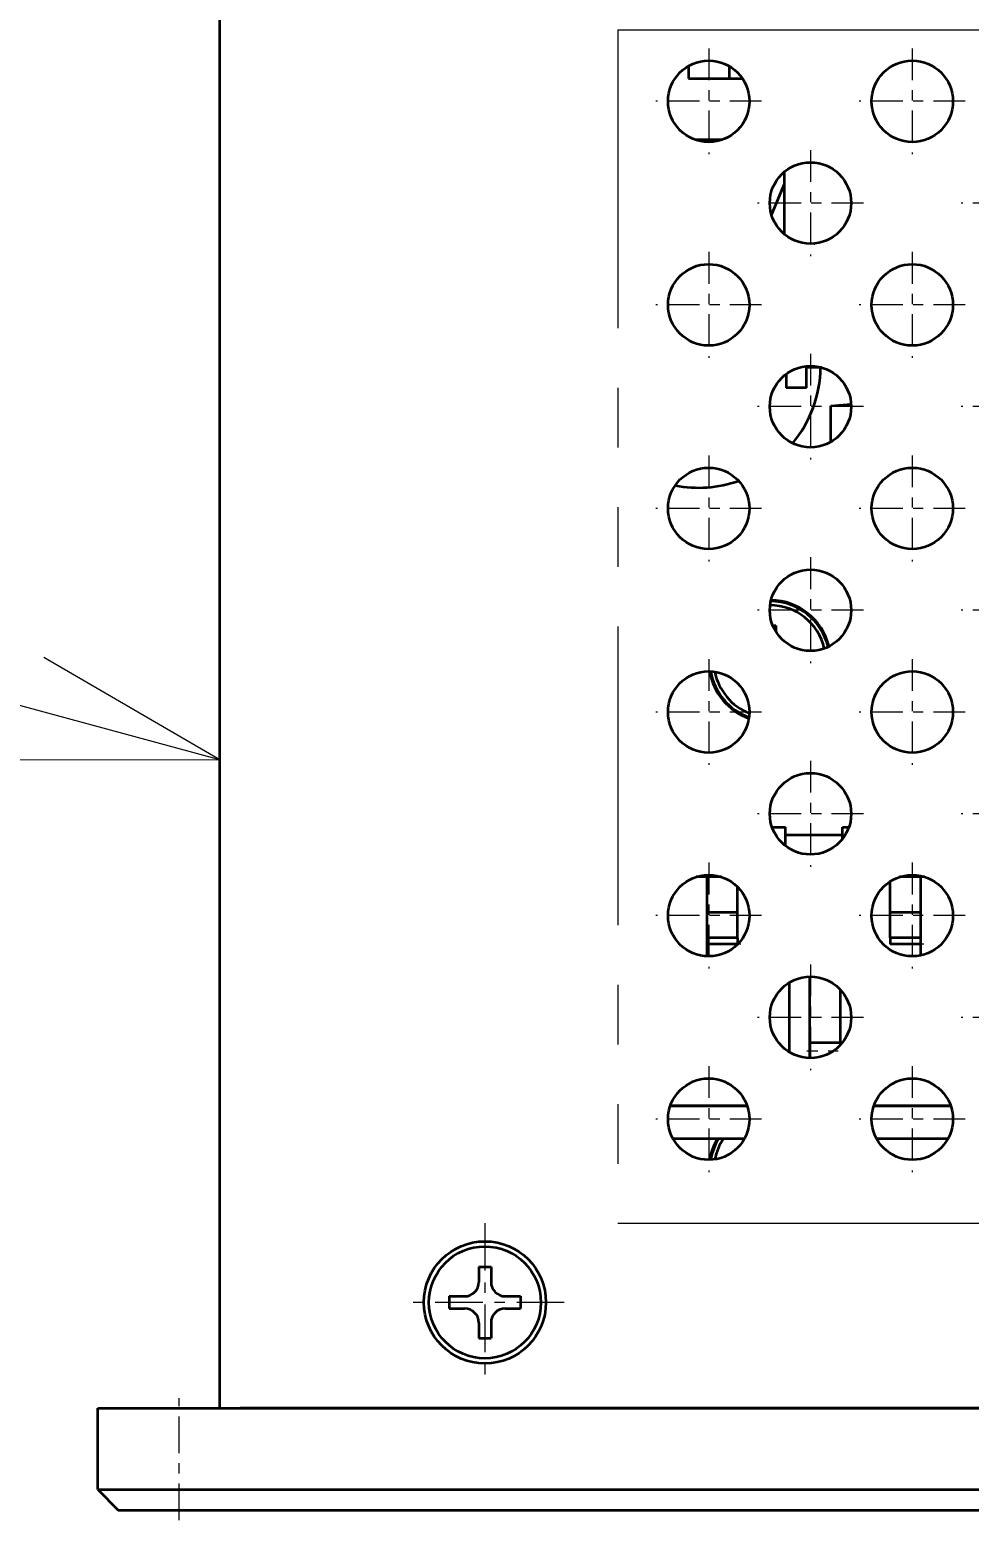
# Model space of a CAD drawing. Extents: x 23 to 417, y 3 to 294.
# Drawn here: x 51.52 to 60.75, y 145.7 to 160.34 of the extents above; entities that cross this region are included whole.
import ezdxf
from ezdxf.enums import TextEntityAlignment as Align

# ---------------------------------------------------------------- set-up
doc = ezdxf.new("R2010")
doc.units = 0
doc.linetypes.add('DASHDOT', pattern=[18.5, 12, -3, 0.5, -3])
doc.linetypes.add('PHANTOM', pattern=[20, 10, -2, 2, -2, 2, -2])
doc.layers.get('0').update_dxf_attribs({"lineweight": 13})
doc.styles.get("Standard").update_dxf_attribs({"font": 'isocp.shx'})

# ---------------------------------------------------------------- blocks, each defined once
blk = doc.blocks.new('BLOCK4285')
at = {"color": 7, "linetype": 'DASHDOT', "lineweight": 13, "ltscale": 0.13}
for p, q in [((-65, 7.3), (-65, 2.1)), ((-62.4, 4.7), (-67.6, 4.7))]:
    blk.add_line(p, q, dxfattribs=at)
blk = doc.blocks.new('BLOCK4287')
at = {"color": 7, "linetype": 'DASHDOT', "lineweight": 13, "ltscale": 0.13}
for p, q in [((-60, 2.3), (-60, -2.9)), ((-57.4, -0.3), (-62.6, -0.3))]:
    blk.add_line(p, q, dxfattribs=at)
blk = doc.blocks.new('BLOCK4289')
at = {"color": 7, "linetype": 'DASHDOT', "lineweight": 13, "ltscale": 0.13}
for p, q in [((-60, 12.3), (-60, 7.1)), ((-57.4, 9.7), (-62.6, 9.7))]:
    blk.add_line(p, q, dxfattribs=at)
blk = doc.blocks.new('BLOCK4291')
at = {"color": 7, "linetype": 'DASHDOT', "lineweight": 13, "ltscale": 0.13}
for p, q in [((-55, 7.3), (-55, 2.1)), ((-52.4, 4.7), (-57.6, 4.7))]:
    blk.add_line(p, q, dxfattribs=at)
blk = doc.blocks.new('BLOCK4293')
at = {"color": 7, "linetype": 'DASHDOT', "lineweight": 13, "ltscale": 0.13}
for p, q in [((-50, 2.3), (-50, -2.9)), ((-47.4, -0.3), (-52.6, -0.3))]:
    blk.add_line(p, q, dxfattribs=at)
blk = doc.blocks.new('BLOCK4295')
at = {"color": 7, "linetype": 'DASHDOT', "lineweight": 13, "ltscale": 0.13}
for p, q in [((-55, 17.3), (-55, 12.1)), ((-52.4, 14.7), (-57.6, 14.7))]:
    blk.add_line(p, q, dxfattribs=at)
blk = doc.blocks.new('BLOCK4297')
at = {"color": 7, "linetype": 'DASHDOT', "lineweight": 13, "ltscale": 0.13}
for p, q in [((-50, 12.3), (-50, 7.1)), ((-47.4, 9.7), (-52.6, 9.7))]:
    blk.add_line(p, q, dxfattribs=at)
blk = doc.blocks.new('BLOCK4337')
at = {"color": 7, "linetype": 'DASHDOT', "lineweight": 13, "ltscale": 0.13}
for p, q in [((-65, 17.3), (-65, 12.1)), ((-62.4, 14.7), (-67.6, 14.7))]:
    blk.add_line(p, q, dxfattribs=at)
blk = doc.blocks.new('BLOCK4340')
at = {"color": 7, "linetype": 'DASHDOT', "lineweight": 13, "ltscale": 0.195}
for p, q in [((-76, -20.402), (-76, -28.202)), ((-72.1, -24.302), (-79.9, -24.302))]:
    blk.add_line(p, q, dxfattribs=at)
blk = doc.blocks.new('BLOCK4342')
at = {"color": 7, "linetype": 'DASHDOT', "lineweight": 13, "ltscale": 0.13}
for p, q in [((-65, -12.7), (-65, -17.9)), ((-62.4, -15.3), (-67.6, -15.3))]:
    blk.add_line(p, q, dxfattribs=at)
blk = doc.blocks.new('BLOCK4343')
at = {"color": 7, "linetype": 'DASHDOT', "lineweight": 13, "ltscale": 0.13}
for p, q in [((-60, -7.7), (-60, -12.9)), ((-57.4, -10.3), (-62.6, -10.3))]:
    blk.add_line(p, q, dxfattribs=at)
blk = doc.blocks.new('BLOCK4344')
at = {"color": 7, "linetype": 'DASHDOT', "lineweight": 13, "ltscale": 0.13}
for p, q in [((-55, -12.7), (-55, -17.9)), ((-52.4, -15.3), (-57.6, -15.3))]:
    blk.add_line(p, q, dxfattribs=at)
blk = doc.blocks.new('BLOCK4363')
at = {"color": 7, "linetype": 'DASHDOT', "lineweight": 13, "ltscale": 0.13}
for p, q in [((-65, -2.7), (-65, -7.9)), ((-62.4, -5.3), (-67.6, -5.3))]:
    blk.add_line(p, q, dxfattribs=at)
blk = doc.blocks.new('BLOCK4364')
at = {"color": 7, "linetype": 'DASHDOT', "lineweight": 13, "ltscale": 0.13}
for p, q in [((-50, -7.7), (-50, -12.9)), ((-47.4, -10.3), (-52.6, -10.3))]:
    blk.add_line(p, q, dxfattribs=at)
blk = doc.blocks.new('BLOCK4379')
at = {"color": 7, "linetype": 'DASHDOT', "lineweight": 13, "ltscale": 0.13}
for p, q in [((-55, -2.7), (-55, -7.9)), ((-52.4, -5.3), (-57.6, -5.3))]:
    blk.add_line(p, q, dxfattribs=at)
blk = doc.blocks.new('BLOCK4384')
at = {"color": 7, "linetype": 'DASHDOT', "lineweight": 13, "ltscale": 0.13}
for p, q in [((-65, 37.3), (-65, 32.1)), ((-62.4, 34.7), (-67.6, 34.7))]:
    blk.add_line(p, q, dxfattribs=at)
blk = doc.blocks.new('BLOCK4385')
at = {"color": 7, "linetype": 'DASHDOT', "lineweight": 13, "ltscale": 0.13}
for p, q in [((-60, 22.3), (-60, 17.1)), ((-57.4, 19.7), (-62.6, 19.7))]:
    blk.add_line(p, q, dxfattribs=at)
blk = doc.blocks.new('BLOCK4386')
at = {"color": 7, "linetype": 'DASHDOT', "lineweight": 13, "ltscale": 0.13}
for p, q in [((-55, 27.3), (-55, 22.1)), ((-52.4, 24.7), (-57.6, 24.7))]:
    blk.add_line(p, q, dxfattribs=at)
blk = doc.blocks.new('BLOCK4387')
at = {"color": 7, "linetype": 'DASHDOT', "lineweight": 13, "ltscale": 0.13}
for p, q in [((-55, 37.3), (-55, 32.1)), ((-52.4, 34.7), (-57.6, 34.7))]:
    blk.add_line(p, q, dxfattribs=at)
blk = doc.blocks.new('BLOCK4411')
at = {"color": 7, "linetype": 'DASHDOT', "lineweight": 13, "ltscale": 0.13}
for p, q in [((-60, 32.3), (-60, 27.1)), ((-57.4, 29.7), (-62.6, 29.7))]:
    blk.add_line(p, q, dxfattribs=at)
blk = doc.blocks.new('BLOCK4412')
at = {"color": 7, "linetype": 'DASHDOT', "lineweight": 13, "ltscale": 0.13}
for p, q in [((-65, 27.3), (-65, 22.1)), ((-62.4, 24.7), (-67.6, 24.7))]:
    blk.add_line(p, q, dxfattribs=at)
blk = doc.blocks.new('BLOCK4413')
at = {"color": 7, "linetype": 'DASHDOT', "lineweight": 13, "ltscale": 0.13}
for p, q in [((-50, 22.3), (-50, 17.1)), ((-47.4, 19.7), (-52.6, 19.7))]:
    blk.add_line(p, q, dxfattribs=at)
blk = doc.blocks.new('BLOCK4426')
at = {"color": 7, "linetype": 'DASHDOT', "lineweight": 13, "ltscale": 0.13}
for p, q in [((-50, 32.3), (-50, 27.1)), ((-47.4, 29.7), (-52.6, 29.7))]:
    blk.add_line(p, q, dxfattribs=at)
blk = doc.blocks.new('BLOCK4438')
at = {"color": 7, "lineweight": 13}
blk.add_line((-89.026, 2.353), (-113.94, 9.084), dxfattribs=at)
blk.add_lwpolyline([(-99.026, 2.374), (-89.026, 2.353), (-97.676, 7.371)], dxfattribs=at)
blk.add_circle((-124.88, 12.039), 11.332, dxfattribs=at)
blk.add_text('2', height=10, dxfattribs=at).set_placement((-128.764, 7.039), (-120.995, 7.039), align=Align.FIT)
blk = doc.blocks.new('BLOCK4442')
at = {"color": 7, "lineweight": 35}
for p, q in [((-89.026, -29.5), (-89.026, 48.9)), ((-91.026, -29.5), (90.974, -29.5)), ((87.974, -29.5), (-88.026, -29.5)), ((-91.026, -33.5), (90.974, -33.5)), ((-91.026, -34.5), (90.974, -34.5))]:
    blk.add_line(p, q, dxfattribs=at)
at = {"color": 7, "lineweight": 35, "ltscale": 0.015289}
blk.add_line((-66.001, 36.432), (-66.001, 35.82), dxfattribs=at)
at = {"color": 7, "lineweight": 35, "ltscale": 0.015311}
blk.add_line((-64.001, 36.432), (-64.001, 35.82), dxfattribs=at)
at = {"color": 7, "lineweight": 35, "ltscale": 0.05}
blk.add_line((-66.001, 35.82), (-64.001, 35.82), dxfattribs=at)
at = {"color": 7, "lineweight": 35, "ltscale": 0.016443}
blk.add_line((-64.001, 35.82), (-63.343, 35.82), dxfattribs=at)
at = {"color": 7, "lineweight": 35, "ltscale": 0.034126}
blk.add_line((-65.682, 32.82), (-64.317, 32.82), dxfattribs=at)
at = {"color": 7, "lineweight": 35, "ltscale": 0.075992}
blk.add_line((-61.3, 31.22), (-61.3, 28.18), dxfattribs=at)
at = {"color": 7, "lineweight": 35, "ltscale": 0.04032}
blk.add_line((-61.3, 30.621), (-61.917, 29.131), dxfattribs=at)
at = {"color": 7, "lineweight": 35, "ltscale": 0.000651645}
blk.add_line((-59.79, 27.7), (-59.816, 27.7), dxfattribs=at)
at = {"color": 7, "lineweight": 35, "ltscale": 0.016984}
blk.add_line((-61.201, 21.299), (-61.201, 20.62), dxfattribs=at)
blk.add_line((-61.201, 21.299), (-61.201, 20.62), dxfattribs=at)
at = {"color": 7, "lineweight": 35, "ltscale": 0.019015}
blk.add_line((-59.44, 21.62), (-60.201, 21.62), dxfattribs=at)
blk.add_line((-59.44, 21.62), (-60.201, 21.62), dxfattribs=at)
at = {"color": 7, "lineweight": 35, "ltscale": 0.025}
for p, q in [((-60.201, 20.62), (-60.201, 21.62)), ((-60.201, 20.62), (-60.201, 21.62)), ((-60.201, 20.62), (-61.201, 20.62)), ((-60.201, 20.62), (-61.201, 20.62)), ((-89.026, -29.5), (-88.026, -29.5))]:
    blk.add_line(p, q, dxfattribs=at)
at = {"color": 7, "lineweight": 35, "ltscale": 0.025023}
blk.add_line((-59.001, 19.734), (-58.004, 19.821), dxfattribs=at)
blk.add_line((-59.001, 19.734), (-58.004, 19.821), dxfattribs=at)
at = {"color": 7, "lineweight": 35, "ltscale": 0.044155}
blk.add_line((-59.001, 17.967), (-59.001, 19.734), dxfattribs=at)
blk.add_line((-59.001, 17.967), (-59.001, 19.734), dxfattribs=at)
at = {"color": 7, "lineweight": 35, "ltscale": 0.003874}
blk.add_line((-61.855, 8.95), (-61.7, 8.95), dxfattribs=at)
at = {"color": 7, "lineweight": 35, "ltscale": 0.007585}
blk.add_line((-61.7, 8.95), (-61.7, 8.647), dxfattribs=at)
at = {"color": 7, "lineweight": 35, "ltscale": 0.016504}
blk.add_line((-61.891, -0.95), (-61.231, -0.95), dxfattribs=at)
at = {"color": 7, "lineweight": 35, "ltscale": 0.023152}
blk.add_line((-61.231, -1.876), (-61.231, -0.95), dxfattribs=at)
at = {"color": 7, "lineweight": 35, "ltscale": 0.07}
blk.add_line((-58.431, -1.346), (-61.231, -1.346), dxfattribs=at)
at = {"color": 7, "lineweight": 35, "ltscale": 0.014765}
blk.add_line((-58.431, -1.541), (-58.431, -0.95), dxfattribs=at)
at = {"color": 7, "lineweight": 35, "ltscale": 0.008067}
blk.add_line((-58.431, -0.95), (-58.109, -0.95), dxfattribs=at)
at = {"color": 7, "lineweight": 35, "ltscale": 0.031224}
for p, q in [((-64.376, -3.4), (-65.624, -3.4)), ((-54.376, -3.4), (-55.624, -3.4))]:
    blk.add_line(p, q, dxfattribs=at)
at = {"color": 7, "lineweight": 35, "ltscale": 0.097459}
blk.add_line((-65.081, -7.298), (-65.081, -3.4), dxfattribs=at)
at = {"color": 7, "lineweight": 35, "ltscale": 0.038313}
blk.add_line((-56.081, -5.15), (-56.081, -3.617), dxfattribs=at)
at = {"color": 7, "lineweight": 35, "ltscale": 0.096392}
blk.add_line((-54.581, -7.256), (-54.581, -3.4), dxfattribs=at)
at = {"color": 7, "lineweight": 35, "ltscale": 0.031492}
blk.add_line((-63.581, -5.15), (-63.581, -3.89), dxfattribs=at)
at = {"color": 7, "lineweight": 35, "ltscale": 0.0375}
for p, q in [((-63.581, -5.15), (-65.081, -5.15)), ((-54.581, -5.15), (-56.081, -5.15)), ((-63.581, -6.4), (-65.081, -6.4)), ((-54.581, -6.4), (-56.081, -6.4)), ((-63.581, -6.7), (-65.081, -6.7)), ((-54.581, -6.7), (-56.081, -6.7))]:
    blk.add_line(p, q, dxfattribs=at)
at = {"color": 7, "lineweight": 35, "ltscale": 0.03125}
for p, q in [((-63.581, -6.4), (-63.581, -5.15)), ((-56.081, -6.4), (-56.081, -5.15))]:
    blk.add_line(p, q, dxfattribs=at)
at = {"color": 7, "lineweight": 35, "ltscale": 0.007503}
for p, q in [((-63.581, -6.4), (-63.581, -6.7)), ((-56.081, -6.4), (-56.081, -6.7))]:
    blk.add_line(p, q, dxfattribs=at)
at = {"color": 7, "lineweight": 35, "ltscale": 0.085831}
blk.add_line((-61.026, -12.017), (-61.026, -8.583), dxfattribs=at)
at = {"color": 7, "lineweight": 35, "ltscale": 0.099991}
blk.add_line((-60.026, -12.3), (-60.026, -8.3), dxfattribs=at)
at = {"color": 7, "lineweight": 35, "ltscale": 0.067604}
blk.add_line((-58.526, -11.652), (-58.526, -8.948), dxfattribs=at)
at = {"color": 7, "lineweight": 35, "ltscale": 0.037501}
blk.add_line((-58.526, -11.55), (-60.026, -11.55), dxfattribs=at)
at = {"color": 7, "lineweight": 35, "ltscale": 0.017586}
blk.add_line((-60.026, -12.3), (-60.026, -11.597), dxfattribs=at)
at = {"color": 7, "lineweight": 35, "ltscale": 0.094571}
for p, q in [((-66.891, -14.65), (-63.109, -14.65)), ((-63.109, -14.65), (-66.891, -14.65)), ((-56.891, -14.65), (-53.109, -14.65)), ((-53.109, -14.65), (-56.891, -14.65))]:
    blk.add_line(p, q, dxfattribs=at)
at = {"color": 7, "lineweight": 35, "ltscale": 0.087999}
for p, q in [((-66.76, -16.25), (-63.24, -16.25)), ((-56.76, -16.25), (-53.24, -16.25))]:
    blk.add_line(p, q, dxfattribs=at)
at = {"color": 7, "lineweight": 35, "ltscale": 0.009181}
blk.add_line((-89.026, -22.365), (-89.026, -21.998), dxfattribs=at)
at = {"color": 7, "lineweight": 35, "ltscale": 0.140819}
blk.add_line((-89.026, -27.998), (-89.026, -22.365), dxfattribs=at)
at = {"color": 7, "lineweight": 35, "ltscale": 0.01875}
for p, q in [((-76.3, -22.552), (-76.3, -23.302)), ((-75.7, -22.552), (-75.7, -23.302)), ((-77.75, -24.002), (-77, -24.002)), ((-75, -24.002), (-74.25, -24.002)), ((-77.75, -24.602), (-77, -24.602)), ((-75, -24.602), (-74.25, -24.602)), ((-76.3, -25.302), (-76.3, -26.052)), ((-75.7, -25.302), (-75.7, -26.052))]:
    blk.add_line(p, q, dxfattribs=at)
at = {"color": 7, "lineweight": 35, "ltscale": 0.014999}
for p, q in [((-76.3, -22.552), (-75.7, -22.552)), ((-77.75, -24.002), (-77.75, -24.602)), ((-74.25, -24.002), (-74.25, -24.602)), ((-76.3, -26.052), (-75.7, -26.052))]:
    blk.add_line(p, q, dxfattribs=at)
at = {"color": 7, "lineweight": 35, "ltscale": 0.1}
for p, q in [((-95.026, -33.5), (-95.026, -29.5)), ((-95.026, -29.5), (-91.026, -29.5)), ((-95.026, -33.5), (-91.026, -33.5))]:
    blk.add_line(p, q, dxfattribs=at)
at = {"color": 7, "lineweight": 35, "ltscale": 0.035355}
blk.add_line((-95.026, -33.5), (-94.026, -34.5), dxfattribs=at)
at = {"color": 7, "lineweight": 35, "ltscale": 0.075}
blk.add_line((-94.026, -34.5), (-91.026, -34.5), dxfattribs=at)
at = {"color": 7, "lineweight": 35}
for centre, radius in [((-65, 34.7), 2), ((-55, 34.7), 2), ((-60, 29.7), 2), ((-65, 24.7), 2), ((-55, 24.7), 2), ((-60, 19.7), 2), ((-65, 14.7), 2), ((-55, 14.7), 2), ((-60, 9.7), 2), ((-65, 4.7), 2), ((-55, 4.7), 2), ((-60, -0.3), 2), ((-65, -5.3), 2), ((-55, -5.3), 2), ((-60, -10.3), 2), ((-65, -15.3), 2), ((-55, -15.3), 2), ((-76, -24.302), 3), ((-76, -24.302), 2.75)]:
    blk.add_circle(centre, radius, dxfattribs=at)
for centre, radius, start, end in [((-65.501, 21.72), 6, 320.46496, 359.04486), ((-65.501, 21.72), 6, 258.96273, 289.19784), ((-62, 7.2), 2.75, 13.00455, 89.67117), ((-62, 7.2), 2.95, 13.672, 89.00369), ((-62, 7.2), 3, 13.88758, 88.78808), ((-62, 7.2), 3, 189.60449, 250.01056), ((-62, 7.2), 2.95, 189.80274, 249.81229), ((-62, 7.2), 2.75, 190.95771, 248.6573), ((-62, -17.8), 3, 148.893, 170.39931), ((-62, -17.8), 2.95, 148.30533, 170.20112), ((-62, -17.8), 2.75, 145.6945, 169.04652), ((-77, -23.302), 0.7, 270, 360), ((-75, -23.302), 0.7, 179.99999, 270), ((-77, -25.302), 0.7, 359.99999, 450), ((-75, -25.302), 0.7, 90, 179.99999)]:
    blk.add_arc(centre, radius, start, end, dxfattribs=at)

msp = doc.modelspace()

# ---------------------------------------------------------------- linework, layer by layer
at = {"color": 7, "linetype": 'PHANTOM', "lineweight": 13}
for p, q in [((57.298, 160.341), (84.8475, 160.341)), ((84.8475, 148.6137), (57.298, 148.6137))]:
    msp.add_line(p, q, dxfattribs=at)
at = {"color": 7, "linetype": 'PHANTOM', "lineweight": 13, "ltscale": 0.293183}
msp.add_line((57.298, 160.341), (57.298, 148.6137), dxfattribs=at)
at = {"color": 7, "linetype": 'DASHDOT', "lineweight": 13, "ltscale": 0.009003}
for p, q in [((58.5069, 151.3587), (58.1468, 151.3587)), ((60.3069, 151.3587), (59.9468, 151.3587))]:
    msp.add_line(p, q, dxfattribs=at)
at = {"color": 7, "linetype": 'DASHDOT', "lineweight": 13, "ltscale": 0.009}
msp.add_line((59.1579, 150.3087), (59.5179, 150.3087), dxfattribs=at)
at = {"color": 7, "linetype": 'DASHDOT', "lineweight": 13, "ltscale": 0.03}
msp.add_line((52.9879, 145.6987), (52.9879, 146.8987), dxfattribs=at)

# ---------------------------------------------------------------- block references
at = {"lineweight": 0, "xscale": 0.2, "yscale": 0.2, "zscale": 0.2}
for name in ['BLOCK4442', 'BLOCK4384', 'BLOCK4387', 'BLOCK4411', 'BLOCK4426', 'BLOCK4412', 'BLOCK4386', 'BLOCK4438', 'BLOCK4385', 'BLOCK4413', 'BLOCK4337', 'BLOCK4295', 'BLOCK4289', 'BLOCK4297', 'BLOCK4285', 'BLOCK4291', 'BLOCK4287', 'BLOCK4293', 'BLOCK4363', 'BLOCK4379', 'BLOCK4343', 'BLOCK4364', 'BLOCK4342', 'BLOCK4344', 'BLOCK4340']:
    msp.add_blockref(name, (71.1932, 152.6987), dxfattribs=at)

doc.saveas('drawing.dxf')
